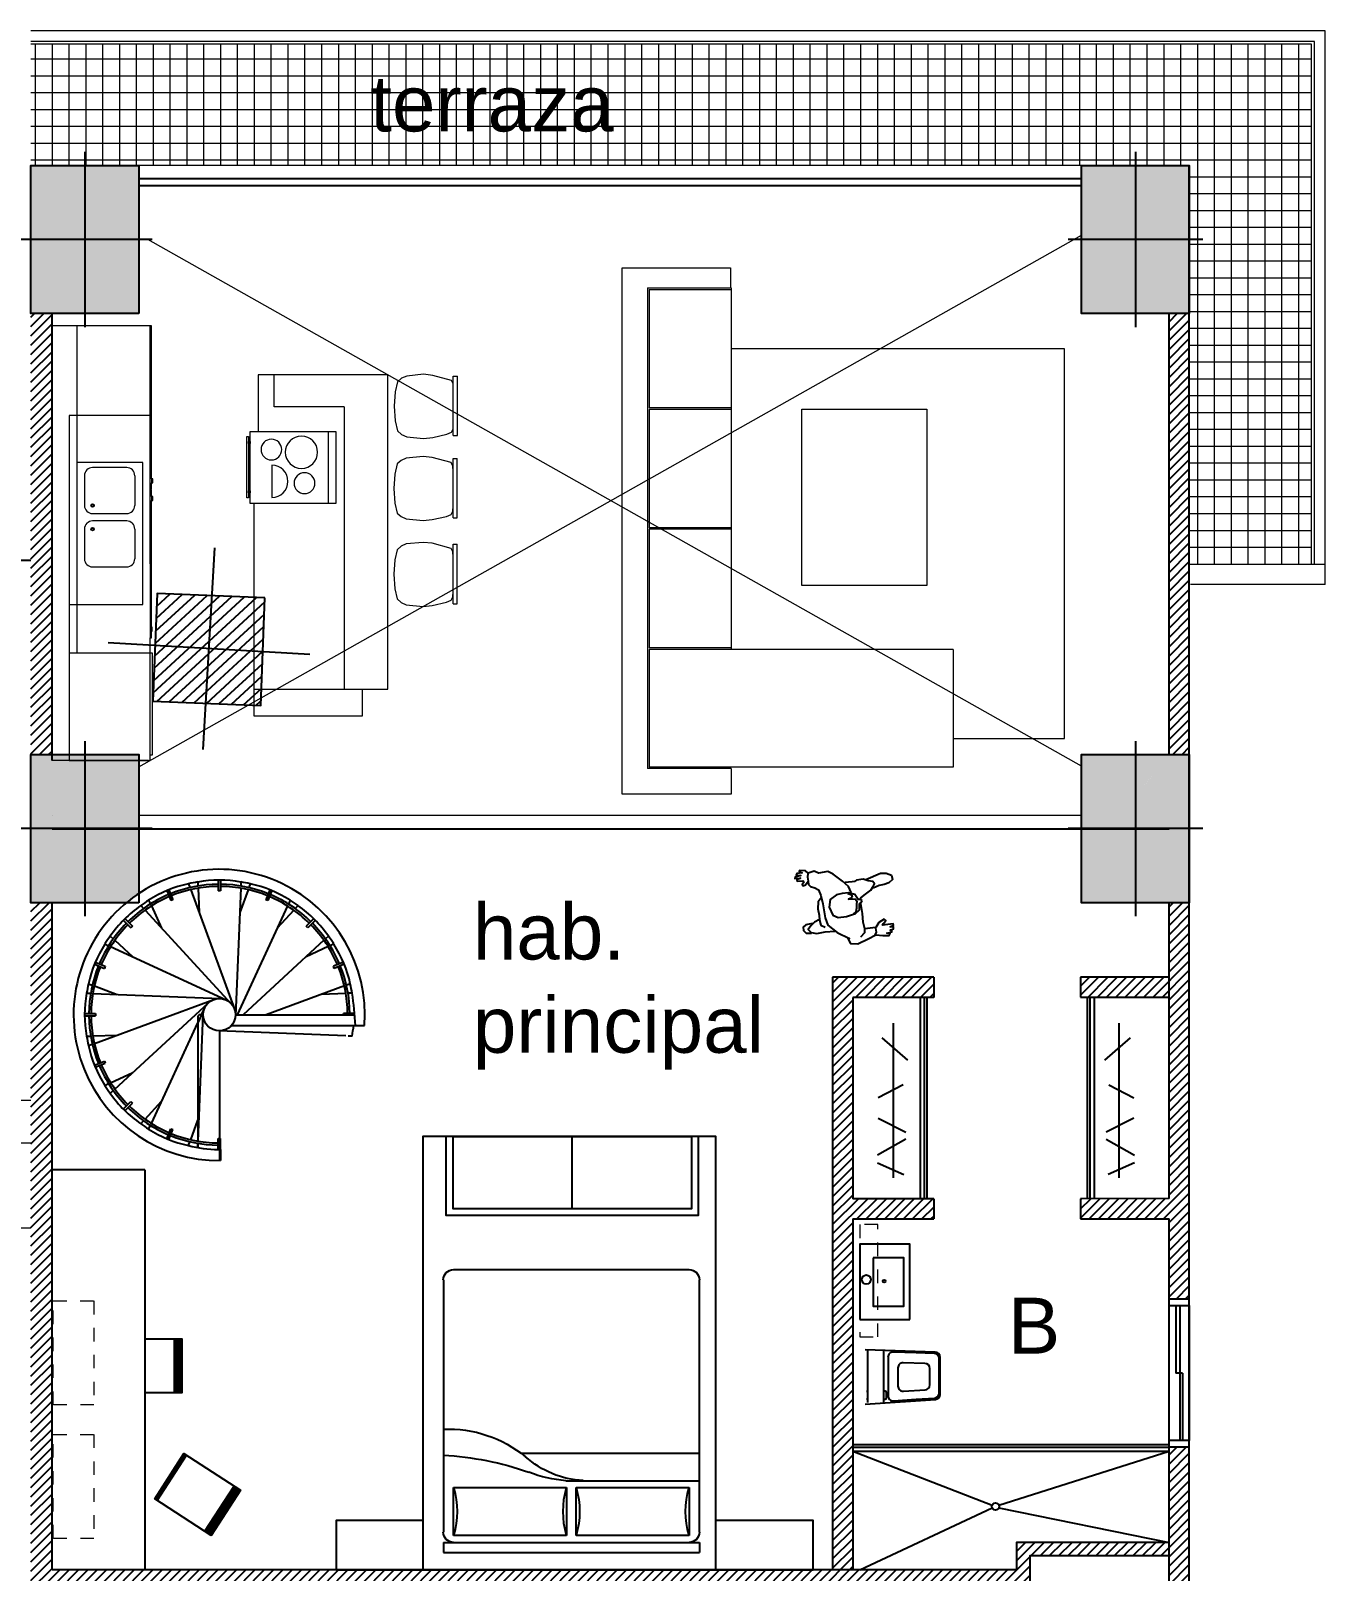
# Model space of a CAD drawing. Header units: millimetres. Extents: x -4 to 161, y -89 to 328.
# Drawn here: x 46.61 to 56.22, y 196.5 to 207.93 of the extents above; entities that cross this region are included whole.
import ezdxf

# ---------------------------------------------------------------- set-up
doc = ezdxf.new("R2010")
doc.units = ezdxf.units.MM
doc.linetypes.add('ACAD_ISO03W100', pattern=[30, 12, -18])
doc.linetypes.add('MEDIUMDASH', pattern=[0.3, 0.25, -0.05])
for name, color, linetype in [('COLUMNAS', 3, 'Continuous'), ('ESTRUCTURA', 150, 'Continuous'), ('mobiliario', 1, 'Continuous'), ('PAREDES', 1, 'Continuous'), ('TEXTO', 4, 'Continuous'), ('VENTANAS', 7, 'Continuous')]:
    doc.layers.add(name, color=color, linetype=linetype)
doc.layers.add('piso1', color=136, linetype='Continuous', lineweight=0)
doc.layers.add('proyecciones', color=3, linetype='MEDIUMDASH', lineweight=9)
doc.layers.add('piso3', color=7, linetype='Continuous', lineweight=0, true_color=0xb3b7b7)
doc.styles.get("Standard").update_dxf_attribs({"font": 'arial.ttf'})
pattern_1 = [(45, (-250.013684, -79.923563), (-0.0344714556, 0.0344714556), [])]

# ---------------------------------------------------------------- blocks, each defined once
blk = doc.blocks.new('personasp13')
for points in [[(-0.065, 0.25), (-0.063, 0.299), (-0.074, 0.32), (-0.098, 0.325), (-0.12, 0.31), (-0.13, 0.274)], [(0.082, -0.064), (0.128, -0.056), (0.175, -0.025), (0.238, 0.027), (0.266, 0.061), (0.269, 0.126), (0.29, 0.154), (0.286, 0.197), (0.307, 0.212), (0.319, 0.25), (0.312, 0.257), (0.298, 0.239), (0.302, 0.275), (0.293, 0.282), (0.283, 0.251), (0.281, 0.293), (0.271, 0.298), (0.264, 0.257), (0.26, 0.286), (0.25, 0.286), (0.242, 0.246), (0.23, 0.243), (0.218, 0.257), (0.207, 0.253), (0.211, 0.234), (0.231, 0.21), (0.207, 0.215), (0.19, 0.203), (0.175, 0.176), (0.156, 0.155), (0.111, 0.147), (0.051, 0.147), (-0.048, 0.155), (-0.103, 0.148), (-0.168, 0.097), (-0.23, 0.022), (-0.226, 0.035), (-0.264, 0.023), (-0.278, -0.026), (-0.261, -0.104), (-0.247, -0.164), (-0.264, -0.21), (-0.273, -0.253), (-0.261, -0.263), (-0.255, -0.241), (-0.252, -0.277), (-0.24, -0.28), (-0.238, -0.268), (-0.235, -0.294), (-0.221, -0.297), (-0.216, -0.275), (-0.211, -0.299), (-0.201, -0.299), (-0.192, -0.224), (-0.182, -0.234), (-0.165, -0.255), (-0.153, -0.246), (-0.168, -0.203), (-0.197, -0.174), (-0.195, -0.155), (-0.187, -0.097), (-0.139, -0.097), (-0.079, -0.107), (-0.009, -0.113)], [(-0.05, 0.197), (-0.06, 0.236), (-0.079, 0.267), (-0.099, 0.291), (-0.125, 0.275), (-0.141, 0.238), (-0.144, 0.178), (-0.154, 0.111)], [(0.096, 0.15), (0.074, 0.176), (0.027, 0.19), (-0.019, 0.191), (-0.053, 0.197), (-0.091, 0.197), (-0.111, 0.171)], [(0.231, 0.209), (0.259, 0.207), (0.284, 0.197)], [(-0.185, -0.097), (-0.214, -0.09), (-0.237, -0.054)], [(0.082, -0.041), (0.067, -0.063), (0.051, -0.064), (0.043, -0.056), (0.041, -0.036), (0.038, -0.064), (0.029, -0.083), (0.014, -0.088), (-0.005, -0.083), (-0.033, -0.075), (-0.057, -0.064), (-0.067, -0.045)], [(0.024, -0.121), (0.031, -0.123), (0.048, -0.16), (0.067, -0.203), (0.087, -0.225), (0.103, -0.239), (0.123, -0.231), (0.135, -0.201), (0.154, -0.169), (0.158, -0.121), (0.152, -0.105), (0.154, -0.09), (0.161, -0.037)], [(-0.249, -0.159), (-0.231, -0.172), (-0.202, -0.174)], [(0.147, -0.186), (0.166, -0.296), (0.158, -0.335), (0.134, -0.368), (0.103, -0.368), (0.087, -0.339), (0.082, -0.304), (0.084, -0.267), (0.077, -0.222)]]:
    blk.add_lwpolyline(points)
blk.add_lwpolyline([(0.01, -0.127), (0.019, -0.118), (0.024, -0.102), (0.062, -0.086), (0.084, -0.045), (0.092, -0.001), (0.092, 0.04), (0.069, 0.091), (0.019, 0.11), (-0.043, 0.098), (-0.066, 0.065), (-0.074, 0.006), (-0.067, -0.059), (-0.049, -0.092), (-0.02, -0.099), (-0.009, -0.103), (-0.001, -0.12)], close=True)
blk = doc.blocks.new('MHPLS012')
at = {"linetype": 'ByBlock'}
for p, q in [((-2.024, 0.95), (-0.152, 0.95)), ((-0.076, 0.95), (-0.076, -0.95)), ((-0.076, 0.95), (0, 0.95)), ((0, 0.95), (0, -0.95)), ((-2.1, -0.874), (-2.1, 0.874)), ((-0.483, 0.874), (-0.483, 0.036)), ((-0.127, 0.874), (-0.483, 0.874)), ((-0.127, 0.036), (-0.127, 0.874)), ((-0.737, 0.366), (-0.737, -0.95)), ((-0.533, 0.041), (-0.533, -0.95)), ((-0.483, 0.036), (-0.127, 0.036)), ((-0.483, -0.036), (-0.483, -0.874)), ((-0.127, -0.036), (-0.483, -0.036)), ((-0.127, -0.874), (-0.127, -0.036)), ((-0.483, -0.874), (-0.127, -0.874)), ((-0.152, -0.95), (-2.024, -0.95)), ((-0.076, -0.95), (0, -0.95))]:
    blk.add_line(p, q, dxfattribs=at)
for centre, radius, start, end in [((-2.024, 0.874), 0.0762, 90, 180), ((-0.019, 0.912), 0.898, 177.5673, 219.5461), ((1.615, 1.088), 2.343, 183.3665, 199.2534), ((-0.152, 0.874), 0.0762, 0, 90), ((-0.305, 1.483), 0.635, 253.7398, 286.2602), ((-1.227, -0.125), 0.694, 3.1663, 42.0658), ((-1.458, -0.029), 0.927, 4.2918, 21.7676), ((-0.305, -0.574), 0.635, 73.7398, 106.2602), ((-0.305, 0.574), 0.635, 253.7398, 286.2602), ((-2.024, -0.874), 0.0762, 180, 270), ((-0.305, -1.483), 0.635, 73.7398, 106.2602), ((-0.152, -0.874), 0.0762, 270, 0)]:
    blk.add_arc(centre, radius, start, end, dxfattribs=at)
blk = doc.blocks.new('columna macroestructura')
at = {"layer": 'ESTRUCTURA'}
h = blk.add_hatch(dxfattribs=at)
h.set_pattern_fill('ANSI31', color=256, scale=0.52)
h.set_pattern_definition([(45, (0, 0), (-0.0459619408, 0.0459619408), [])])
h.paths.add_polyline_path([(1323.84, 258.769), (1324.64, 258.769), (1324.64, 259.569), (1323.84, 259.569)])
blk.add_lwpolyline([(1323.84, 258.769), (1324.64, 258.769), (1324.64, 259.569), (1323.84, 259.569)], close=True, dxfattribs=at)
blk = doc.blocks.new('columna2')
at = {"layer": 'ESTRUCTURA'}
for p, q in [((3857.871, 3573.126), (3857.871, 3571.626)), ((3857.121, 3572.376), (3858.621, 3572.376))]:
    blk.add_line(p, q, dxfattribs=at)
at = {"layer": 'ESTRUCTURA', "rotation": 0.9624720657598389}
blk.add_blockref('columna macroestructura', (2538.171, 3291.006), dxfattribs=at)

msp = doc.modelspace()

# ---------------------------------------------------------------- hatches: boundary and pattern name
at = {"layer": 'COLUMNAS', "true_color": 0x2a2c2c, "transparency": 33554687}
h = msp.add_hatch(color=250, dxfattribs=at)
h.dxf.hatch_style = 1
h.paths.add_polyline_path([(42.387, 193.955), (41.987, 193.955), (41.987, 193.405), (42.387, 193.405)])
h.paths.add_polyline_path([(41.987, 193.955), (41.587, 193.955), (41.587, 193.405), (41.987, 193.405)])
h.paths.add_polyline_path([(41.987, 194.505), (41.587, 194.505), (41.587, 193.955), (41.987, 193.955)])
h.paths.add_polyline_path([(42.387, 194.505), (41.987, 194.505), (41.987, 193.955), (42.387, 193.955)])
h.paths.add_polyline_path([(34.739, 193.955), (34.339, 193.955), (34.339, 193.405), (34.739, 193.405)])
h.paths.add_polyline_path([(34.339, 193.955), (33.939, 193.955), (33.939, 193.405), (34.339, 193.405)])
h.paths.add_polyline_path([(34.339, 194.505), (33.939, 194.505), (33.939, 193.955), (34.339, 193.955)])
h.paths.add_polyline_path([(34.739, 194.505), (34.339, 194.505), (34.339, 193.955), (34.739, 193.955)])
h.paths.add_polyline_path([(34.739, 202.012), (34.339, 202.012), (34.339, 201.462), (34.739, 201.462)])
h.paths.add_polyline_path([(34.739, 202.562), (34.339, 202.562), (34.339, 202.012), (34.739, 202.012)])
h.paths.add_polyline_path([(34.339, 202.562), (33.939, 202.562), (33.939, 202.012), (34.339, 202.012)])
h.paths.add_polyline_path([(34.339, 202.012), (33.939, 202.012), (33.939, 201.462), (34.339, 201.462)])
h.paths.add_polyline_path([(42.387, 202.012), (41.987, 202.012), (41.987, 201.462), (42.387, 201.462)])
h.paths.add_polyline_path([(42.387, 202.562), (41.987, 202.562), (41.987, 202.012), (42.387, 202.012)])
h.paths.add_polyline_path([(41.987, 202.562), (41.587, 202.562), (41.587, 202.012), (41.987, 202.012)])
h.paths.add_polyline_path([(41.987, 202.012), (41.587, 202.012), (41.587, 201.462), (41.987, 201.462)])
h.paths.add_polyline_path([(42.387, 206.385), (41.987, 206.385), (41.987, 205.835), (42.387, 205.835)])
h.paths.add_polyline_path([(42.387, 206.935), (41.987, 206.935), (41.987, 206.385), (42.387, 206.385)])
h.paths.add_polyline_path([(41.987, 206.935), (41.587, 206.935), (41.587, 206.385), (41.987, 206.385)])
h.paths.add_polyline_path([(41.987, 206.385), (41.587, 206.385), (41.587, 205.835), (41.987, 205.835)])
h.paths.add_polyline_path([(34.739, 206.385), (34.339, 206.385), (34.339, 205.835), (34.739, 205.835)])
h.paths.add_polyline_path([(34.739, 206.935), (34.339, 206.935), (34.339, 206.385), (34.739, 206.385)])
h.paths.add_polyline_path([(34.339, 206.935), (33.939, 206.935), (33.939, 206.385), (34.339, 206.385)])
h.paths.add_polyline_path([(34.339, 206.385), (33.939, 206.385), (33.939, 205.835), (34.339, 205.835)])
h.paths.add_polyline_path([(34.739, 186.485), (34.339, 186.485), (34.339, 185.935), (34.739, 185.935)])
h.paths.add_polyline_path([(34.739, 187.035), (34.339, 187.035), (34.339, 186.485), (34.739, 186.485)])
h.paths.add_polyline_path([(34.339, 187.035), (33.939, 187.035), (33.939, 186.485), (34.339, 186.485)])
h.paths.add_polyline_path([(34.339, 186.485), (33.939, 186.485), (33.939, 185.935), (34.339, 185.935)])
h.paths.add_polyline_path([(42.387, 186.485), (41.987, 186.485), (41.987, 185.935), (42.387, 185.935)])
h.paths.add_polyline_path([(42.387, 187.035), (41.987, 187.035), (41.987, 186.485), (42.387, 186.485)])
h.paths.add_polyline_path([(41.987, 187.035), (41.587, 187.035), (41.587, 186.485), (41.987, 186.485)])
h.paths.add_polyline_path([(41.987, 186.485), (41.587, 186.485), (41.587, 185.935), (41.987, 185.935)])
h.paths.add_polyline_path([(47.411, 186.485), (47.011, 186.485), (47.011, 185.935), (47.411, 185.935)])
h.paths.add_polyline_path([(47.411, 187.035), (47.011, 187.035), (47.011, 186.485), (47.411, 186.485)])
h.paths.add_polyline_path([(47.011, 187.035), (46.611, 187.035), (46.611, 186.485), (47.011, 186.485)])
h.paths.add_polyline_path([(47.011, 186.485), (46.611, 186.485), (46.611, 185.935), (47.011, 185.935)])
h.paths.add_polyline_path([(55.208, 186.485), (54.808, 186.485), (54.808, 185.935), (55.058, 185.935), (55.208, 185.935)])
h.paths.add_polyline_path([(55.208, 187.035), (54.808, 187.035), (54.808, 186.485), (55.208, 186.485)])
h.paths.add_polyline_path([(54.808, 187.035), (54.408, 187.035), (54.408, 186.485), (54.808, 186.485)])
h.paths.add_polyline_path([(54.808, 186.485), (54.408, 186.485), (54.408, 185.935), (54.808, 185.935)])
h.paths.add_polyline_path([(55.208, 193.955), (54.808, 193.955), (54.808, 193.405), (55.208, 193.405)])
h.paths.add_polyline_path([(55.208, 194.505), (54.808, 194.505), (54.808, 193.955), (55.208, 193.955)])
h.paths.add_polyline_path([(54.808, 194.505), (54.408, 194.505), (54.408, 193.955), (54.808, 193.955)])
h.paths.add_polyline_path([(54.808, 193.955), (54.408, 193.955), (54.408, 193.405), (54.808, 193.405)])
h.paths.add_polyline_path([(47.411, 193.955), (47.011, 193.955), (47.011, 193.405), (47.411, 193.405)])
h.paths.add_polyline_path([(47.411, 194.505), (47.011, 194.505), (47.011, 193.955), (47.411, 193.955)])
h.paths.add_polyline_path([(47.011, 194.505), (46.611, 194.505), (46.611, 193.955), (47.011, 193.955)])
h.paths.add_polyline_path([(47.011, 193.955), (46.611, 193.955), (46.611, 193.405), (47.011, 193.405)])
edge = h.paths.add_edge_path()
edge.add_line((47.411, 202.009), (47.011, 202.009))
edge.add_line((47.011, 202.009), (47.011, 201.462))
edge.add_line((47.011, 201.462), (47.32, 201.462))
edge.add_arc((48.009, 200.629), 1.081, 123.6379, 129.5991, ccw=False)
edge.add_line((47.411, 201.529), (47.411, 202.009))
h.paths.add_polyline_path([(47.011, 202.009), (46.769, 202.009), (46.611, 202.011), (46.611, 201.462), (47.011, 201.462)])
h.paths.add_polyline_path([(47.011, 202.519), (46.769, 202.519), (46.769, 202.562), (46.611, 202.562), (46.611, 202.012), (47.011, 202.012)])
h.paths.add_polyline_path([(46.769, 202.11), (46.769, 202.109), (46.769, 202.11)], flags=16)
h.paths.add_polyline_path([(46.896, 202.562), (46.769, 202.562), (46.769, 202.519), (46.896, 202.519)], flags=17)
h.paths.add_polyline_path([(47.011, 202.562), (46.896, 202.562), (46.896, 202.519), (47.011, 202.519)], flags=17)
h.paths.add_polyline_path([(47.411, 202.562), (47.011, 202.562), (47.011, 202.519), (47.411, 202.519)])
h.paths.add_polyline_path([(47.411, 202.471), (47.411, 202.519), (47.011, 202.519), (47.011, 202.246)])
h.paths.add_polyline_path([(47.411, 202.471), (47.011, 202.246), (47.011, 202.11), (47.411, 202.11)])
h.paths.add_polyline_path([(47.411, 202.11), (47.011, 202.11), (47.011, 202.012), (47.411, 202.012)])
h.paths.add_polyline_path([(55.058, 202.009), (54.808, 202.009), (54.808, 201.462), (55.058, 201.462)])
h.paths.add_polyline_path([(55.208, 202.012), (55.058, 202.012), (55.058, 201.462), (55.208, 201.462)])
h.paths.add_polyline_path([(55.208, 202.562), (55.058, 202.562), (55.058, 202.012), (55.208, 202.012)])
h.paths.add_polyline_path([(55.058, 202.562), (54.808, 202.562), (54.808, 202.25), (54.865, 202.321), (54.946, 202.422)], flags=17)
h.paths.add_polyline_path([(55.058, 202.562), (54.408, 202.562), (54.408, 202.012), (55.058, 202.012)])
h.paths.add_polyline_path([(54.808, 202.562), (54.408, 202.562), (54.408, 201.462), (54.808, 201.462)])
h.paths.add_polyline_path([(54.808, 202.25), (54.408, 202.476), (54.408, 202.109), (54.808, 202.109)], flags=16)
h.paths.add_polyline_path([(54.808, 202.562), (54.408, 202.562), (54.408, 202.476), (54.808, 202.25)], flags=16)
h.paths.add_polyline_path([(54.808, 202.25), (54.808, 202.562), (55.058, 202.562)])
h.paths.add_polyline_path([(54.808, 202.109), (54.408, 202.109), (54.408, 202.012), (54.808, 202.012)], flags=16)
h = msp.add_hatch(color=250, dxfattribs=at)
h.dxf.hatch_style = 1
h.paths.add_polyline_path([(47.411, 206.385), (47.011, 206.385), (47.011, 205.835), (47.411, 205.835)])
h.paths.add_polyline_path([(47.411, 206.935), (47.011, 206.935), (47.011, 206.385), (47.411, 206.385)])
h.paths.add_polyline_path([(47.011, 206.935), (46.769, 206.935), (46.611, 206.935), (46.611, 206.385), (47.011, 206.385)])
h.paths.add_polyline_path([(47.011, 206.385), (46.611, 206.385), (46.611, 205.835), (47.011, 205.835)])
h.paths.add_polyline_path([(55.208, 206.385), (54.408, 206.385), (54.408, 205.835), (55.208, 205.835)])
h.paths.add_polyline_path([(55.208, 206.935), (54.408, 206.935), (54.408, 206.385), (55.208, 206.385)])
at = {"layer": 'piso3'}
h = msp.add_hatch(dxfattribs=at)
h.set_pattern_fill('NET', color=256)
h.set_pattern_definition([(0, (-724.22977, 264.3513), (0, 0.125), []), (90, (-724.22977, 264.3513), (-0.125, 8e-18), [])])
h.paths.add_polyline_path([(56.116, 207.835), (46.611, 207.835), (46.611, 206.935), (46.769, 206.935), (55.058, 206.935), (55.058, 206.938), (55.208, 206.935), (55.208, 203.974), (56.116, 203.974)])
h.paths.add_polyline_path([(56.116, 192.388), (55.208, 192.388), (55.208, 185.935), (55.058, 185.935), (46.769, 185.935), (46.611, 185.935), (46.611, 185.035), (56.116, 185.035)])
at = {"layer": 'VENTANAS', "true_color": 0xb0b5b5, "transparency": 33554687}
h = msp.add_hatch(dxfattribs=at)
h.set_pattern_fill('ANSI31', color=253, scale=0.39)
h.set_pattern_definition(pattern_1)
h.paths.add_polyline_path([(40.558, 201.802), (41.587, 201.802), (41.587, 201.952), (39.8, 201.952), (39.8, 201.202), (40.408, 201.202), (40.408, 199.357), (39.8, 199.357), (39.8, 199.207), (40.558, 199.207)])
h.paths.add_polyline_path([(40.408, 201.352), (39.958, 201.352), (39.958, 201.802), (40.408, 201.802)], flags=16)
h.paths.add_polyline_path([(42.387, 201.462), (42.229, 201.462), (42.229, 199.911), (42.23, 199.911), (42.23, 199.077), (42.229, 199.007), (41.854, 199.007), (41.854, 198.907), (41.904, 198.907), (41.904, 198.687), (41.904, 198.257), (41.854, 198.257), (41.854, 198.157), (42.229, 198.157), (42.229, 196.921), (42.229, 196.763), (42.229, 196.043), (42.387, 196.039)])
h.paths.add_polyline_path([(42.229, 198.257), (42.004, 198.257), (42.004, 198.907), (42.229, 198.907)], flags=16)
h.paths.add_polyline_path([(41.579, 198.257), (41.579, 198.907), (41.579, 199.007), (41.479, 199.007), (41.479, 198.307), (39.958, 198.307), (39.8, 198.307), (39.8, 196.822), (41.329, 196.822), (41.329, 196.98), (39.958, 196.98), (39.958, 198.157), (41.479, 198.157), (41.579, 198.157)])
h.paths.add_polyline_path([(38.533, 198.029), (33.939, 198.029), (33.939, 197.879), (38.224, 197.879), (38.533, 197.879)])
h.paths.add_polyline_path([(38.533, 196.872), (38.937, 196.872), (38.937, 196.972), (38.887, 196.972), (38.533, 196.972), (37.533, 196.972), (37.533, 196.872), (38.374, 196.872), (38.374, 194.054), (34.739, 194.054), (34.739, 193.904), (38.533, 193.904)])
h.paths.add_polyline_path([(34.098, 189.464), (33.939, 189.464), (33.939, 187.035), (34.098, 187.035)])
h.paths.add_polyline_path([(42.387, 190.027), (42.387, 190.166), (42.229, 190.166), (42.229, 187.035), (42.387, 187.035)], flags=17)
h.paths.add_polyline_path([(44.542, 188.985), (44.791, 188.985), (44.791, 191.135), (46.611, 191.135), (46.611, 187.035), (46.769, 187.035), (46.769, 193.405), (46.611, 193.405), (46.611, 191.294), (44.542, 191.294), (44.542, 193.405), (45.068, 193.405), (45.068, 193.564), (43.891, 193.564), (43.891, 193.405), (44.384, 193.405), (44.384, 191.294), (42.387, 191.294), (42.387, 193.405), (42.229, 193.405), (42.229, 191.296), (42.229, 191.054), (42.387, 191.054), (42.387, 191.104), (42.387, 191.135), (44.091, 191.135), (44.091, 188.985), (44.384, 188.985), (44.384, 187.41), (44.23, 187.41), (44.23, 187.034), (44.33, 187.034), (44.33, 187.31), (44.601, 187.31), (44.601, 187.034), (44.701, 187.034), (44.701, 187.41), (44.542, 187.41)])
h.paths.add_polyline_path([(44.241, 189.135), (44.241, 189.597), (44.641, 189.597), (44.641, 189.135)], flags=16)
h.paths.add_polyline_path([(44.241, 189.747), (44.241, 191.135), (44.641, 191.135), (44.641, 189.747)], flags=16)
h.paths.add_polyline_path([(46.611, 193.564), (46.115, 193.564), (46.115, 193.405), (46.611, 193.405)])
h.paths.add_polyline_path([(42.844, 193.564), (42.387, 193.564), (42.387, 193.405), (42.844, 193.405)])
h.paths.add_polyline_path([(42.387, 194.672), (42.229, 194.675), (42.229, 194.505), (42.387, 194.505)])
h.paths.add_polyline_path([(46.769, 196.36), (46.777, 196.36), (47.079, 196.36), (52.044, 196.36), (53.925, 196.36), (53.925, 196.133), (55.058, 196.133), (55.058, 196.233), (54.025, 196.233), (54.025, 196.613), (55.058, 196.613), (55.058, 196.713), (53.925, 196.713), (53.925, 196.509), (52.764, 196.51), (52.416, 196.51), (52.416, 196.509), (48.877, 196.509), (46.769, 196.51), (46.769, 201.462), (46.611, 201.462), (46.611, 194.505), (46.769, 194.505)])
h.paths.add_polyline_path([(55.208, 197.421), (55.058, 197.421), (55.058, 196.613), (55.058, 196.613), (55.058, 196.233), (55.058, 196.133), (55.058, 196.133), (55.058, 196.132), (55.058, 195.965), (55.058, 195.448), (55.208, 195.448)])
h.paths.add_polyline_path([(52.711, 196.36), (52.561, 196.36), (52.561, 191.96), (53.311, 191.96), (53.311, 192.11), (52.711, 192.11), (52.711, 193.604), (53.311, 193.604), (53.311, 193.754), (52.711, 193.754)])
h.paths.add_polyline_path([(52.711, 199.115), (53.311, 199.115), (53.311, 199.265), (52.711, 199.265), (52.711, 200.759), (53.311, 200.759), (53.311, 200.909), (52.561, 200.909), (52.561, 196.51), (52.711, 196.51)], flags=17)
h.paths.add_polyline_path([(55.058, 200.909), (54.401, 200.909), (54.401, 200.759), (55.058, 200.759)], flags=17)
h.paths.add_polyline_path([(55.208, 201.462), (55.058, 201.462), (55.058, 199.266), (54.401, 199.265), (54.401, 199.115), (55.058, 199.115), (55.058, 198.521), (55.208, 198.521), (55.208, 199.012)])
h.paths.add_polyline_path([(46.769, 205.835), (46.611, 205.835), (46.611, 202.562), (46.769, 202.562)])
h.paths.add_polyline_path([(42.387, 205.835), (42.229, 205.835), (42.229, 202.562), (42.387, 202.562)])
h.paths.add_polyline_path([(38.533, 205.823), (38.374, 205.823), (38.374, 202.914), (38.533, 202.914)])
h.paths.add_polyline_path([(35.192, 206.535), (34.739, 206.535), (34.739, 206.385), (35.092, 206.385), (35.092, 206.094), (34.739, 206.094), (34.739, 205.944), (35.192, 205.944), (35.192, 206.4)])
h.paths.add_polyline_path([(37.107, 206.935), (36.949, 206.935), (36.949, 206.4), (37.107, 206.4)])
h.paths.add_polyline_path([(41.606, 198.324), (41.906, 198.324), (41.906, 198.891), (41.606, 198.891)], flags=9)
h.paths.add_polyline_path([(40.056, 201.423), (40.289, 201.423), (40.289, 201.656), (40.056, 201.656)], flags=8)
h.paths.add_polyline_path([(40.767, 199.766), (41.251, 199.766), (41.251, 200.389), (40.767, 200.389)], flags=25)
h.paths.add_polyline_path([(34.61, 198.357), (36.341, 198.357), (36.341, 198.98), (34.61, 198.98)], flags=9)
h.paths.add_polyline_path([(44.332, 189.226), (44.566, 189.226), (44.566, 189.526), (44.332, 189.526)], flags=8)
h.paths.add_polyline_path([(44.33, 190.162), (44.563, 190.162), (44.563, 190.395), (44.33, 190.395)], flags=8)
h.paths.add_polyline_path([(49.787, 191.517), (52.833, 191.517), (52.833, 192.971), (49.787, 192.971)], flags=9)
h.paths.add_polyline_path([(49.787, 200.106), (52.833, 200.106), (52.833, 201.56), (49.787, 201.56)], flags=9)
h.paths.add_polyline_path([(34.61, 202.715), (37.31, 202.715), (37.31, 203.339), (34.61, 203.339)], flags=9)
h.paths.add_polyline_path([(35.302, 205.537), (35.787, 205.537), (35.787, 206.161), (35.302, 206.161)], flags=9)
h.paths.add_polyline_path([(38.608, 205.268), (41.655, 205.268), (41.655, 206.722), (38.608, 206.722)], flags=9)
h = msp.add_hatch(dxfattribs=at)
h.set_pattern_fill('ANSI31', color=253, scale=0.39)
h.set_pattern_definition(pattern_1)
h.paths.add_polyline_path([(37.107, 205.52), (37.05, 205.52), (37.051, 205.268), (36.998, 205.268), (36.997, 205.52), (36.957, 205.52), (36.957, 204.046), (34.098, 204.046), (34.098, 205.835), (33.939, 205.835), (33.939, 203.221), (34.098, 203.221), (34.098, 203.896), (36.957, 203.896), (36.957, 203.335), (37.107, 203.335)])
h.paths.add_polyline_path([(38.937, 201.554), (38.887, 201.554), (38.533, 201.554), (38.533, 201.952), (37.107, 201.952), (37.107, 202.535), (36.957, 202.535), (36.957, 201.952), (34.739, 201.952), (34.739, 201.802), (38.374, 201.802), (38.374, 199.038), (37.533, 199.038), (37.533, 198.936), (38.533, 198.936), (38.533, 200.252), (38.533, 201.404), (38.937, 201.404)])
h.paths.add_polyline_path([(55.208, 193.405), (55.058, 193.405), (55.058, 192.11), (54.401, 192.11), (54.401, 191.96), (55.058, 191.96), (55.058, 191.874), (55.058, 187.035), (55.208, 187.035)])
h.paths.add_polyline_path([(55.208, 205.835), (55.058, 205.835), (55.058, 202.562), (55.208, 202.562)])

# ---------------------------------------------------------------- linework, layer by layer
at = {"layer": 'COLUMNAS'}
for p, q in [((47.011, 207.035), (47.011, 205.735)), ((54.808, 207.035), (54.808, 205.735)), ((47.511, 206.385), (46.511, 206.385)), ((55.308, 206.385), (54.308, 206.385)), ((47.011, 202.662), (47.011, 201.362)), ((54.808, 202.662), (54.808, 201.362)), ((47.511, 202.012), (46.511, 202.012)), ((55.308, 202.012), (54.308, 202.012))]:
    msp.add_line(p, q, dxfattribs=at)
for points in [[(47.411, 205.835), (46.611, 205.835), (46.611, 206.935), (47.411, 206.935)], [(55.208, 205.835), (54.408, 205.835), (54.408, 206.935), (55.208, 206.935)], [(47.411, 201.462), (46.611, 201.462), (46.611, 202.562), (47.411, 202.562)], [(55.208, 201.462), (54.408, 201.462), (54.408, 202.562), (55.208, 202.562)]]:
    msp.add_lwpolyline(points, close=True, dxfattribs=at)
at = {"layer": 'mobiliario'}
for p, q in [((42.387, 204.006), (46.611, 204.006)), ((55.058, 202.009), (46.769, 202.009)), ((47.781, 201.602), (47.791, 201.574)), ((47.85, 201.616), (47.851, 201.586)), ((48.002, 201.631), (48.002, 201.551)), ((48.018, 201.631), (48.018, 201.551)), ((48.17, 201.616), (48.169, 201.586)), ((48.239, 201.602), (48.229, 201.574)), ((47.62, 201.552), (47.65, 201.478)), ((47.635, 201.558), (47.665, 201.484)), ((47.665, 201.484), (47.65, 201.478)), ((47.797, 201.559), (48.123, 200.672)), ((47.852, 201.57), (47.859, 201.389)), ((48.018, 201.551), (48.002, 201.551)), ((48.168, 201.57), (48.13, 200.626)), ((48.223, 201.559), (48.161, 201.389)), ((48.385, 201.558), (48.355, 201.484)), ((48.369, 201.478), (48.355, 201.484)), ((48.4, 201.552), (48.369, 201.478)), ((47.426, 201.441), (47.447, 201.418)), ((47.458, 201.406), (48.098, 200.712)), ((47.485, 201.48), (47.498, 201.452)), ((47.505, 201.438), (47.58, 201.274)), ((48.515, 201.438), (48.142, 200.631)), ((48.562, 201.406), (48.439, 201.274)), ((48.535, 201.48), (48.522, 201.452)), ((48.594, 201.441), (48.573, 201.418)), ((47.297, 201.332), (47.354, 201.276)), ((47.308, 201.344), (47.365, 201.287)), ((47.365, 201.287), (47.354, 201.276)), ((48.711, 201.344), (48.655, 201.287)), ((48.666, 201.276), (48.655, 201.287)), ((48.723, 201.332), (48.666, 201.276)), ((47.161, 201.156), (47.188, 201.143)), ((47.2, 201.214), (47.222, 201.194)), ((47.234, 201.183), (47.367, 201.06)), ((48.786, 201.183), (48.187, 200.631)), ((48.82, 201.214), (48.797, 201.194)), ((48.859, 201.156), (48.831, 201.143)), ((47.203, 201.136), (48.06, 200.74)), ((48.817, 201.136), (48.653, 201.06)), ((47.083, 201.006), (47.157, 200.975)), ((47.089, 201.021), (47.163, 200.99)), ((47.163, 200.99), (47.157, 200.975)), ((48.931, 201.021), (48.857, 200.99)), ((48.863, 200.975), (48.857, 200.99)), ((48.937, 201.006), (48.863, 200.975)), ((47.038, 200.86), (47.067, 200.85)), ((47.082, 200.844), (47.252, 200.782)), ((48.938, 200.844), (48.358, 200.631)), ((48.982, 200.86), (48.953, 200.85)), ((47.024, 200.791), (47.055, 200.79)), ((47.071, 200.789), (48.015, 200.751)), ((47.082, 200.418), (47.969, 200.743)), ((47.234, 200.079), (47.929, 200.719)), ((47.878, 200.631), (47.901, 200.681)), ((48.949, 200.789), (48.768, 200.782)), ((48.995, 200.791), (48.965, 200.79)), ((53.211, 200.759), (53.211, 199.265)), ((53.241, 200.759), (53.241, 199.265)), ((53.261, 200.759), (53.261, 199.265)), ((54.451, 200.759), (54.451, 199.265)), ((54.471, 200.759), (54.471, 199.265)), ((54.501, 200.759), (54.501, 199.265)), ((47.01, 200.639), (47.09, 200.639)), ((47.01, 200.623), (47.09, 200.623)), ((47.09, 200.639), (47.09, 200.623)), ((47.505, 199.824), (47.85, 200.571)), ((47.878, 200.631), (47.85, 200.571)), ((47.85, 200.612), (47.85, 199.692)), ((47.852, 199.692), (47.89, 200.636)), ((47.89, 200.631), (47.868, 200.631)), ((48.13, 200.631), (49.014, 200.631)), ((48.93, 200.631), (48.93, 200.639)), ((49.01, 200.639), (48.93, 200.639)), ((53.011, 200.567), (53.011, 199.419)), ((54.685, 200.567), (54.685, 199.419)), ((47.024, 200.471), (47.055, 200.472)), ((47.071, 200.473), (47.252, 200.48)), ((48.949, 200.473), (48.005, 200.511)), ((48.01, 200.511), (48.01, 199.548)), ((48.1, 200.551), (48.091, 200.543)), ((48.1, 200.551), (48.091, 200.543)), ((48.099, 200.551), (49.087, 200.551)), ((48.995, 200.471), (48.965, 200.472)), ((52.926, 200.459), (53.117, 200.293)), ((54.769, 200.459), (54.579, 200.293)), ((47.038, 200.402), (47.067, 200.412)), ((47.083, 200.256), (47.157, 200.286)), ((47.089, 200.241), (47.163, 200.271)), ((47.157, 200.286), (47.163, 200.271)), ((47.161, 200.106), (47.188, 200.119)), ((47.203, 200.125), (47.367, 200.201)), ((53.084, 200.111), (52.9, 200.013)), ((54.612, 200.111), (54.796, 200.013)), ((47.2, 200.047), (47.222, 200.068)), ((47.297, 199.929), (47.354, 199.986)), ((47.308, 199.918), (47.365, 199.975)), ((47.354, 199.986), (47.365, 199.975)), ((47.458, 199.855), (47.58, 199.988)), ((47.426, 199.821), (47.447, 199.843)), ((47.485, 199.782), (47.498, 199.809)), ((47.62, 199.71), (47.65, 199.784)), ((47.635, 199.704), (47.665, 199.778)), ((47.65, 199.784), (47.665, 199.778)), ((47.797, 199.703), (47.85, 199.848)), ((52.9, 199.862), (53.105, 199.758)), ((54.796, 199.862), (54.591, 199.758)), ((47.781, 199.659), (47.791, 199.688)), ((47.85, 199.645), (47.851, 199.676)), ((47.85, 199.676), (47.85, 199.645)), ((48.002, 199.631), (48.002, 199.711)), ((48.002, 199.711), (48.018, 199.711)), ((48.018, 199.631), (48.018, 199.711)), ((50.629, 199.19), (50.629, 199.726)), ((53.105, 199.707), (52.894, 199.588)), ((54.591, 199.707), (54.802, 199.588)), ((48.002, 199.631), (48.018, 199.631)), ((48.018, 199.631), (48.018, 199.549)), ((47.457, 199.478), (46.769, 199.478)), ((47.457, 199.478), (47.457, 196.509)), ((52.894, 199.531), (53.09, 199.445)), ((54.802, 199.531), (54.606, 199.445)), ((52.763, 198.368), (53.134, 198.368)), ((47.676, 197.824), (47.676, 198.224)), ((47.676, 197.824), (47.676, 198.224)), ((47.676, 197.824), (47.676, 198.224)), ((47.677, 197.824), (47.677, 198.224)), ((47.678, 197.824), (47.678, 198.224)), ((47.679, 197.824), (47.679, 198.224)), ((47.681, 197.824), (47.681, 198.224)), ((47.685, 197.824), (47.685, 198.224)), ((47.691, 197.824), (47.691, 198.224)), ((47.697, 197.824), (47.697, 198.224)), ((47.705, 197.824), (47.705, 198.224)), ((47.717, 197.824), (47.717, 198.224)), ((47.724, 197.824), (47.724, 198.224)), ((47.726, 197.824), (47.726, 198.224)), ((47.728, 197.824), (47.728, 198.224)), ((47.728, 197.824), (47.728, 198.224)), ((47.73, 197.824), (47.73, 198.224)), ((47.731, 197.824), (47.731, 198.224)), ((53.323, 198.126), (52.802, 198.144)), ((52.822, 197.752), (52.822, 198.14)), ((52.942, 197.752), (52.942, 198.14)), ((52.972, 198.089), (52.972, 197.802)), ((53.18, 198.121), (53.01, 198.126)), ((53.315, 198.116), (53.18, 198.121)), ((53.351, 197.822), (53.351, 198.079)), ((53.358, 197.812), (53.358, 198.089)), ((53.046, 198.01), (53.046, 197.873)), ((53.246, 198.042), (53.085, 198.047)), ((53.282, 197.883), (53.282, 198.005)), ((52.812, 197.836), (52.822, 197.836)), ((52.952, 197.836), (52.942, 197.836)), ((52.962, 197.786), (52.962, 197.826)), ((53.086, 197.836), (53.247, 197.846)), ((52.802, 197.739), (53.324, 197.775)), ((52.822, 197.776), (52.812, 197.776)), ((52.942, 197.776), (52.952, 197.776)), ((53.012, 197.765), (53.18, 197.776)), ((53.18, 197.776), (53.316, 197.785)), ((47.531, 197.036), (47.749, 197.372)), ((47.535, 197.034), (47.752, 197.37)), ((47.537, 197.032), (47.755, 197.368)), ((47.54, 197.03), (47.758, 197.366)), ((47.543, 197.028), (47.76, 197.364)), ((52.711, 197.44), (55.058, 197.44)), ((52.711, 197.42), (55.058, 197.42)), ((52.711, 197.39), (55.058, 197.39)), ((52.711, 197.39), (53.746, 196.991)), ((53.794, 196.991), (55.058, 197.39)), ((47.549, 197.025), (47.766, 197.36)), ((47.902, 196.796), (48.12, 197.132)), ((47.902, 196.796), (48.12, 197.132)), ((47.903, 196.796), (48.12, 197.131)), ((47.904, 196.795), (48.121, 197.131)), ((47.904, 196.795), (48.122, 197.131)), ((47.905, 196.794), (48.122, 197.13)), ((47.907, 196.793), (48.124, 197.129)), ((47.911, 196.791), (48.128, 197.126)), ((47.915, 196.788), (48.132, 197.123)), ((47.92, 196.785), (48.137, 197.12)), ((47.927, 196.78), (48.144, 197.116)), ((47.937, 196.774), (48.154, 197.109)), ((47.943, 196.77), (48.16, 197.106)), ((47.945, 196.768), (48.162, 197.104)), ((47.946, 196.768), (48.163, 197.104)), ((47.947, 196.767), (48.164, 197.103)), ((47.948, 196.767), (48.165, 197.102)), ((47.948, 196.766), (48.166, 197.102)), ((52.764, 196.509), (53.746, 196.969)), ((53.794, 196.969), (55.058, 196.713))]:
    msp.add_line(p, q, dxfattribs=at)
for points in [[(49.519, 196.509), (51.695, 196.509), (51.695, 199.726), (49.519, 199.726)], [(49.744, 199.726), (51.514, 199.726), (51.514, 199.19), (49.744, 199.19)], [(52.863, 198.827), (52.863, 198.468), (53.09, 198.468), (53.09, 198.827)], [(47.949, 196.766), (47.53, 197.037), (47.747, 197.373), (48.167, 197.101)]]:
    msp.add_lwpolyline(points, close=True, dxfattribs=at)
for points in [[(51.564, 199.726), (51.564, 199.14), (49.694, 199.14), (49.694, 199.726)], [(53.134, 198.368), (53.134, 198.927), (52.763, 198.927), (52.763, 198.368)], [(47.457, 198.224), (47.732, 198.224), (47.732, 197.824), (47.457, 197.824)], [(49.519, 196.875), (48.877, 196.875), (48.877, 196.509), (52.416, 196.509), (52.416, 196.875), (51.695, 196.875)]]:
    msp.add_lwpolyline(points, dxfattribs=at)
for centre, radius in [((48.01, 200.631), 0.12), ((52.811, 198.665), 0.0337), ((52.944, 198.653), 0.0104), ((53.77, 196.98), 0.0265)]:
    msp.add_circle(centre, radius, dxfattribs=at)
for centre, radius, start, end in [((48.009, 200.629), 1.081, 355.8422, 270.4601), ((47.966, 200.736), 0.886, 102.1008, 122.8992), ((48.01, 200.631), 0.968, 90.4735, 112.0265), ((48.01, 200.631), 0.998, 99.2223, 103.2777), ((48.01, 200.744), 0.886, 79.6008, 100.3992), ((48.01, 200.631), 0.968, 67.9735, 89.5265), ((48.01, 200.631), 0.998, 76.7223, 80.7777), ((48.053, 200.736), 0.886, 57.1008, 77.8992), ((48.01, 200.631), 0.968, 112.9735, 134.5265), ((48.01, 200.631), 0.952, 112.9815, 134.5185), ((48.01, 200.631), 0.952, 90.4815, 112.0185), ((48.01, 200.631), 0.952, 67.9815, 89.5185), ((48.01, 200.631), 0.952, 45.4815, 67.0185), ((48.01, 200.631), 0.968, 45.4735, 67.0265), ((47.93, 200.711), 0.886, 124.6008, 145.3992), ((48.01, 200.631), 0.998, 121.7223, 125.7777), ((48.01, 200.631), 0.998, 54.2223, 58.2777), ((48.09, 200.711), 0.886, 34.6008, 55.3992), ((48.01, 200.631), 0.968, 135.4735, 157.0265), ((48.01, 200.631), 0.952, 135.4815, 157.0185), ((48.01, 200.631), 0.952, 22.9815, 44.5185), ((48.01, 200.631), 0.968, 22.9735, 44.5265), ((47.905, 200.674), 0.886, 147.1008, 167.8992), ((48.01, 200.631), 0.998, 144.2223, 148.2777), ((48.01, 200.631), 0.998, 31.7223, 35.7777), ((48.115, 200.674), 0.886, 12.1008, 32.8992), ((48.01, 200.631), 0.968, 157.9735, 179.5265), ((48.01, 200.631), 0.952, 157.9815, 179.5185), ((48.01, 200.631), 0.952, 0.4815, 22.0185), ((48.01, 200.631), 0.968, 0.4735, 22.0265), ((48.01, 200.631), 0.998, 166.7223, 170.7777), ((48.01, 200.631), 0.998, 9.2223, 13.2777), ((47.896, 200.631), 0.886, 169.6008, 190.3992), ((46.891, 200.462), 2.13, 2.3897, 8.8811), ((48.01, 200.631), 0.968, 180.4735, 202.0265), ((48.01, 200.631), 0.952, 180.4815, 202.0185), ((47.868, 200.612), 0.0185, 90, 180), ((48.01, 200.631), 0.998, 189.2223, 193.2777), ((47.81, 200.691), 1.205, 349.4548, 353.3015), ((47.905, 200.587), 0.886, 192.1008, 212.8992), ((48.01, 200.631), 0.968, 202.9735, 224.5265), ((48.01, 200.631), 0.952, 202.9815, 224.5185), ((48.01, 200.631), 0.998, 211.7223, 215.7777), ((47.93, 200.55), 0.886, 214.6008, 235.3992), ((48.01, 200.631), 0.968, 225.4735, 247.0265), ((48.01, 200.631), 0.952, 225.4815, 247.0185), ((48.01, 200.631), 0.998, 234.2223, 238.2777), ((47.966, 200.526), 0.886, 237.1008, 257.8992), ((48.01, 200.631), 0.968, 247.9735, 269.5265), ((48.01, 200.631), 0.952, 247.9815, 269.5185), ((48.028, 200.716), 1.086, 256.8038, 268.5988), ((53.009, 198.089), 0.0372, 88.1392, 180), ((53.314, 198.079), 0.0372, 0, 88.1392), ((53.321, 198.089), 0.0372, 0, 88.0312), ((53.083, 198.01), 0.0372, 88.2395, 180), ((53.245, 198.005), 0.0372, 0, 88.2395), ((52.952, 197.826), 0.00991, 0, 90), ((53.083, 197.873), 0.0372, 180, 273.5177), ((53.245, 197.883), 0.0372, 273.5177, 0), ((53.314, 197.822), 0.0372, 273.7178, 0), ((52.952, 197.786), 0.00991, 270, 0), ((53.009, 197.802), 0.0372, 180, 273.7178), ((53.321, 197.812), 0.0372, 273.9329, 0)]:
    msp.add_arc(centre, radius, start, end, dxfattribs=at)
at = {"layer": 'PAREDES'}
for p, q in [((55.208, 199.012), (55.208, 206.935)), ((46.769, 202.519), (46.769, 205.835)), ((46.769, 202.562), (46.769, 205.835)), ((55.058, 202.562), (55.058, 205.835)), ((46.769, 202.109), (46.769, 202.11)), ((46.769, 202.109), (46.769, 202.11)), ((46.769, 202.009), (46.769, 202.012)), ((46.769, 202.009), (46.769, 202.012)), ((46.769, 197.807), (46.769, 201.462)), ((46.769, 196.51), (46.769, 201.462)), ((55.058, 199.266), (55.058, 201.462)), ((53.311, 200.909), (52.561, 200.909)), ((52.561, 200.909), (52.561, 196.509)), ((53.311, 200.909), (53.311, 200.759)), ((55.058, 200.909), (54.401, 200.909)), ((54.401, 200.909), (54.401, 200.76)), ((53.311, 200.759), (52.711, 200.759)), ((52.711, 200.759), (52.711, 199.265)), ((55.058, 200.759), (54.401, 200.759)), ((53.311, 199.265), (52.711, 199.265)), ((53.311, 199.265), (53.311, 199.115)), ((55.058, 199.266), (54.401, 199.265)), ((54.401, 199.265), (54.401, 199.115)), ((52.711, 199.115), (53.311, 199.115)), ((52.711, 199.115), (52.711, 196.509)), ((54.401, 199.115), (55.058, 199.115)), ((55.058, 196.509), (55.058, 199.115)), ((55.208, 195.398), (55.208, 199.012)), ((52.901, 196.51), (46.769, 196.51)), ((53.925, 196.509), (52.764, 196.51))]:
    msp.add_line(p, q, dxfattribs=at)
for points in [[(55.058, 198.521), (55.208, 198.521)], [(55.058, 198.471), (55.208, 198.471)], [(55.208, 197.421), (55.058, 197.421)], [(55.058, 196.713), (53.925, 196.713), (53.925, 196.509)]]:
    msp.add_lwpolyline(points, dxfattribs=at)
msp.add_lwpolyline([(54.025, 196.233), (55.058, 196.233), (55.058, 196.613), (54.025, 196.613)], close=True, dxfattribs=at)
at = {"layer": 'piso1'}
for p, q in [((47.411, 202.471), (54.408, 206.418)), ((54.408, 202.476), (47.478, 206.385)), ((46.769, 202.11), (46.769, 202.11)), ((46.769, 202.109), (46.769, 202.11)), ((54.408, 202.109), (47.411, 202.11)), ((54.401, 200.759), (54.401, 200.759))]:
    msp.add_line(p, q, dxfattribs=at)
msp.add_lwpolyline([(55.058, 206.935), (46.769, 206.935)], dxfattribs=at)
at = {"layer": 'piso3'}
for p, q in [((50.999, 202.269), (50.999, 206.175)), ((50.999, 206.175), (51.803, 206.175)), ((51.803, 206.175), (51.803, 206.026)), ((47.506, 205.744), (46.769, 205.744)), ((46.951, 205.744), (46.951, 203.315)), ((47.496, 205.078), (47.496, 205.744)), ((47.506, 205.078), (47.506, 205.744)), ((54.281, 205.574), (51.809, 205.574)), ((54.281, 202.68), (54.281, 205.574)), ((49.072, 205.382), (48.299, 205.382)), ((48.299, 205.382), (48.299, 204.959)), ((48.417, 205.144), (48.417, 205.382)), ((49.26, 205.382), (49.072, 205.382)), ((49.26, 203.048), (49.26, 205.382)), ((49.4, 205.372), (49.362, 205.355)), ((49.525, 205.385), (49.4, 205.372)), ((49.593, 205.377), (49.525, 205.385)), ((49.733, 205.339), (49.593, 205.377)), ((49.746, 205.371, 0), (49.776, 205.371, 0)), ((49.746, 204.93, 0), (49.746, 205.371, 0)), ((49.776, 204.93, 0), (49.776, 205.371, 0)), ((49.315, 205.254), (49.308, 205.147)), ((49.333, 205.329), (49.315, 205.254)), ((49.362, 205.355), (49.333, 205.329)), ((49.746, 205.315), (49.733, 205.339)), ((49.746, 205.274), (49.746, 205.315)), ((48.937, 205.144), (48.417, 205.144)), ((48.937, 205.144), (48.937, 203.048)), ((49.308, 205.147), (49.315, 205.039)), ((47.496, 204.53), (47.496, 205.095)), ((47.506, 205.078), (47.506, 205.095)), ((49.315, 205.039), (49.333, 204.964)), ((49.333, 204.964), (49.362, 204.938)), ((49.362, 204.938), (49.4, 204.921)), ((49.4, 204.921), (49.525, 204.909)), ((49.525, 204.909), (49.593, 204.916)), ((49.593, 204.916), (49.698, 204.94)), ((49.698, 204.94), (49.733, 204.954)), ((49.733, 204.954), (49.746, 204.979)), ((49.746, 204.93, 0), (49.776, 204.93, 0)), ((47.441, 204.73), (46.951, 204.73)), ((47.322, 204.692), (47.069, 204.692)), ((47.441, 203.677), (47.441, 204.73)), ((49.33, 204.719), (49.312, 204.644)), ((49.359, 204.745), (49.33, 204.719)), ((49.397, 204.762), (49.359, 204.745)), ((49.522, 204.774), (49.397, 204.762)), ((49.59, 204.767), (49.522, 204.774)), ((49.73, 204.729), (49.59, 204.767)), ((49.743, 204.704), (49.73, 204.729)), ((49.744, 204.664), (49.743, 204.704)), ((49.744, 204.76, 0), (49.774, 204.76, 0)), ((49.744, 204.319, 0), (49.744, 204.76, 0)), ((49.774, 204.319, 0), (49.774, 204.76, 0)), ((47.009, 204.632), (47.009, 204.411)), ((47.382, 204.632), (47.382, 204.411)), ((47.506, 204.608), (47.506, 204.578)), ((49.312, 204.644), (49.305, 204.536)), ((47.496, 203.978), (47.496, 204.525)), ((47.506, 204.525), (47.506, 204.525)), ((47.506, 204.478), (47.506, 204.448)), ((49.305, 204.536), (49.312, 204.429)), ((47.069, 204.351), (47.322, 204.351)), ((48.265, 204.426), (48.265, 202.85)), ((49.312, 204.429), (49.33, 204.354)), ((49.33, 204.354), (49.359, 204.328)), ((49.696, 204.33), (49.73, 204.344)), ((49.73, 204.344), (49.743, 204.368)), ((49.743, 204.368), (49.744, 204.409)), ((47.009, 204.236), (47.009, 204.015)), ((47.322, 204.296), (47.069, 204.296)), ((47.382, 204.236), (47.382, 204.015)), ((49.359, 204.328), (49.397, 204.311)), ((49.397, 204.311), (49.522, 204.299)), ((49.522, 204.299), (49.59, 204.306)), ((49.59, 204.306), (49.696, 204.33)), ((49.744, 204.319, 0), (49.774, 204.319, 0)), ((49.397, 204.125), (49.359, 204.108)), ((49.522, 204.137), (49.397, 204.125)), ((49.59, 204.13), (49.522, 204.137)), ((49.73, 204.092), (49.59, 204.13)), ((49.744, 204.124, 0), (49.774, 204.124, 0)), ((49.744, 203.682, 0), (49.744, 204.124, 0)), ((49.774, 203.682, 0), (49.774, 204.124, 0)), ((49.312, 204.007), (49.305, 203.9)), ((49.33, 204.082), (49.312, 204.007)), ((49.359, 204.108), (49.33, 204.082)), ((49.743, 204.068), (49.73, 204.092)), ((49.744, 204.027), (49.743, 204.068)), ((47.069, 203.955), (47.322, 203.955)), ((47.496, 203.979), (47.496, 203.429)), ((49.305, 203.9), (49.312, 203.792)), ((56.216, 203.974), (55.216, 203.974)), ((49.312, 203.792), (49.33, 203.717)), ((49.743, 203.732), (49.744, 203.772)), ((56.216, 203.824), (55.216, 203.824)), ((46.896, 203.677), (47.441, 203.677)), ((49.33, 203.717), (49.359, 203.691)), ((49.359, 203.691), (49.397, 203.674)), ((49.397, 203.674), (49.522, 203.662)), ((49.522, 203.662), (49.59, 203.669)), ((49.59, 203.669), (49.696, 203.693)), ((49.696, 203.693), (49.73, 203.707)), ((49.73, 203.707), (49.743, 203.732)), ((49.744, 203.682, 0), (49.774, 203.682, 0)), ((47.496, 203.039), (47.496, 203.429)), ((47.506, 203.508), (47.506, 203.478)), ((47.496, 202.559), (47.496, 202.989)), ((48.265, 203.048), (49.26, 203.048)), ((49.072, 202.85), (49.072, 203.048)), ((48.265, 202.85), (49.072, 202.85)), ((53.455, 202.68), (54.281, 202.68)), ((47.483, 202.519), (46.769, 202.519))]:
    msp.add_line(p, q, dxfattribs=at)
at = {"layer": 'piso3', "linetype": 'Continuous'}
for p, q in [((51.188, 206.026), (51.803, 206.026)), ((51.188, 206.026), (51.188, 202.458)), ((51.199, 206.015), (51.809, 206.015)), ((51.199, 206.015), (51.199, 205.135)), ((51.809, 205.135), (51.199, 205.135)), ((51.199, 205.124), (51.199, 204.244)), ((51.809, 205.124), (51.199, 205.124)), ((51.809, 204.244), (51.199, 204.244)), ((51.199, 204.234), (51.199, 203.354)), ((51.809, 204.234), (51.199, 204.234)), ((51.809, 203.354), (51.199, 203.354)), ((51.199, 203.343), (51.199, 202.468)), ((53.455, 203.343), (51.199, 203.343)), ((53.455, 203.343), (53.455, 202.468)), ((51.809, 202.458), (51.188, 202.458)), ((53.455, 202.468), (51.199, 202.468))]:
    msp.add_line(p, q, dxfattribs=at)
at = {"layer": 'piso3'}
for points in [[(56.216, 203.824), (56.216, 207.935), (46.611, 207.935)], [(56.136, 203.974), (56.136, 207.855), (46.611, 207.855)], [(56.116, 203.974), (56.116, 207.835), (46.611, 207.835)], [(47.496, 205.078), (46.896, 205.078), (46.896, 202.519)], [(47.506, 204.578), (47.516, 204.578), (47.516, 204.608), (47.506, 204.608), (47.506, 205.078)], [(47.496, 203.978), (47.506, 203.978), (47.506, 204.448), (47.516, 204.448), (47.516, 204.478), (47.506, 204.478), (47.506, 204.525), (47.496, 204.525), (47.496, 204.53), (47.506, 204.53), (47.506, 204.578)], [(47.506, 203.508), (47.506, 203.979), (47.496, 203.979)], [(47.496, 203.429), (47.506, 203.429), (47.506, 203.478), (47.512, 203.478), (47.512, 203.508), (47.506, 203.508)], [(47.496, 202.989), (47.496, 203.039)]]:
    msp.add_lwpolyline(points, dxfattribs=at)
at = {"layer": 'piso3', "linetype": 'Continuous'}
for points in [[(51.809, 206.021), (51.809, 203.343)], [(51.814, 206.021), (51.809, 206.021)], [(51.809, 202.458), (51.809, 202.269), (50.999, 202.269)]]:
    msp.add_lwpolyline(points, dxfattribs=at)
at = {"layer": 'piso3'}
for points in [[(52.333, 205.127), (53.259, 205.127), (53.259, 203.817), (52.333, 203.817)], [(48.213, 204.467), (48.213, 204.923), (48.226, 204.923), (48.226, 204.467)], [(48.239, 204.426), (48.239, 204.959), (48.874, 204.959), (48.874, 204.426)], [(48.821, 204.426), (48.821, 204.959), (48.874, 204.959), (48.874, 204.426)], [(48.226, 204.871), (48.226, 204.885), (48.239, 204.885), (48.239, 204.871)], [(48.226, 204.505), (48.226, 204.519), (48.239, 204.519), (48.239, 204.505)], [(47.514, 203.315), (46.896, 203.315), (46.896, 202.519), (47.496, 202.519), (47.496, 202.559), (47.508, 202.559), (47.508, 202.56), (47.514, 202.56)]]:
    msp.add_lwpolyline(points, close=True, dxfattribs=at)
for points in [[(48.619, 204.686, 1), (48.619, 204.926, 1)], [(48.396, 204.749, 1), (48.396, 204.903, 1)], [(48.399, 204.47, 1), (48.399, 204.71)], [(48.642, 204.499, 1), (48.642, 204.654, 1)]]:
    msp.add_lwpolyline(points, format="xyb", close=True, dxfattribs=at)
for centre, radius in [((47.069, 204.411), 0.0126), ((47.069, 204.411), 0.00763), ((47.069, 204.236), 0.0126), ((47.069, 204.236), 0.00763)]:
    msp.add_circle(centre, radius, dxfattribs=at)
for centre, start, end in [((47.069, 204.632), 90, 180), ((47.322, 204.632), 0, 90), ((47.069, 204.411), 180, 270), ((47.322, 204.411), 270, 0), ((47.069, 204.236), 90, 180), ((47.322, 204.236), 0, 90), ((47.069, 204.015), 180, 270), ((47.322, 204.015), 270, 0)]:
    msp.add_arc(centre, 0.06, start, end, dxfattribs=at)
at = {"layer": 'proyecciones', "linetype": 'ACAD_ISO03W100', "ltscale": 0.005}
for p, q in [((46.611, 199.995), (44.999, 199.995)), ((46.611, 199.678), (44.999, 199.678)), ((46.611, 199.045), (44.999, 199.045))]:
    msp.add_line(p, q, dxfattribs=at)
for points in [[(52.763, 199.073), (52.763, 198.239), (52.897, 198.239), (52.897, 199.073)], [(46.777, 197.734), (46.777, 198.506), (47.079, 198.506), (47.079, 197.734)], [(46.777, 196.743), (46.777, 197.515), (47.079, 197.515), (47.079, 196.743)]]:
    msp.add_lwpolyline(points, close=True, dxfattribs=at)
at = {"layer": 'VENTANAS'}
for p, q in [((55.108, 198.471), (55.108, 197.971)), ((55.138, 198.471), (55.138, 197.471)), ((55.158, 197.971), (55.108, 197.971)), ((55.158, 197.971), (55.158, 197.471))]:
    msp.add_line(p, q, dxfattribs=at)
for points in [[(54.408, 206.835), (47.411, 206.835)], [(54.408, 206.785), (47.411, 206.785)]]:
    msp.add_lwpolyline(points, dxfattribs=at)
msp.add_lwpolyline([(55.208, 197.471), (55.058, 197.471), (55.058, 198.471), (55.208, 198.471)], close=True, dxfattribs=at)

# ---------------------------------------------------------------- block references
at = {"rotation": 176.7513036350685}
msp.add_blockref('columna2', (4102.051, 3551.357), dxfattribs=at)
at = {"linetype": 'ByBlock', "xscale": 1.055926511888271, "yscale": 1.055926511888271, "zscale": 1.055926511888271, "rotation": 103.5869185176177}
msp.add_blockref('personasp13', (52.653, 201.437), dxfattribs=at)
at = {"layer": 'mobiliario', "xscale": -1, "rotation": 90}
msp.add_blockref('MHPLS012', (50.622, 196.638), dxfattribs=at)

# ---------------------------------------------------------------- texts
at = {"layer": 'TEXTO', "attachment_point": 1}
for s, heights, insert, char_height in [('terraza', [0.586], (49.13, 207.603), 0.4154), ('hab.\\Pprincipal', [2.086], (49.891, 201.456), 0.4154), ('B', [0.586], (53.863, 198.53), 0.415)]:
    msp.add_mtext_dynamic_manual_height_columns(s, width=1.74871, gutter_width=1, heights=heights, dxfattribs=dict(at, insert=insert, char_height=char_height))

doc.saveas('drawing.dxf')
